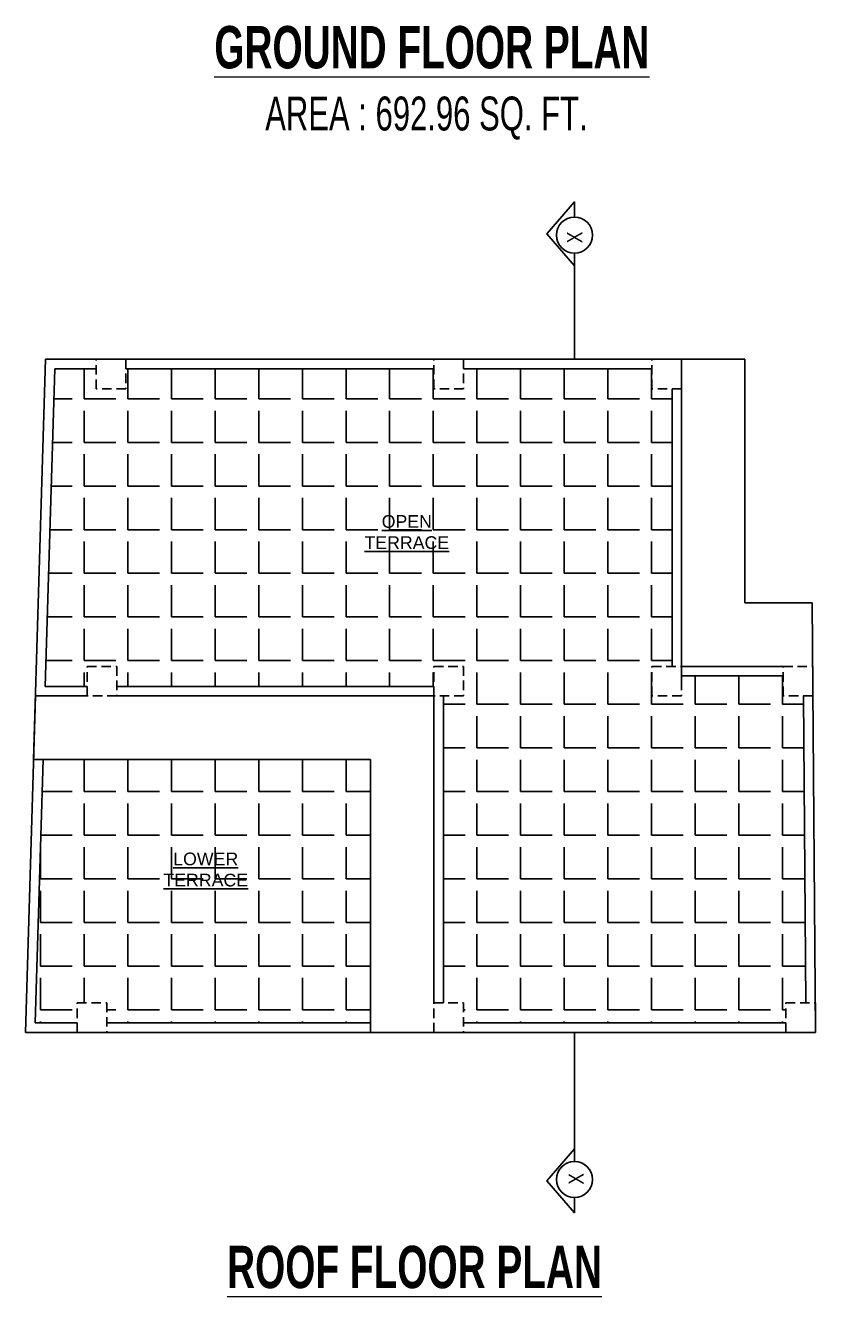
# Model space of a CAD drawing. Header units: inches. Extents: x -4962553 to -4957717, y -3263817 to -3261572.
# Drawn here: x -4961525 to -4961152, y -3262886 to -3262285 of the extents above; entities that cross this region are included whole.
import ezdxf

# ---------------------------------------------------------------- set-up
doc = ezdxf.new("R2010")
doc.units = ezdxf.units.IN
doc.header["$LTSCALE"] = 2
doc.header["$MEASUREMENT"] = 0
doc.linetypes.add('HIDDEN', pattern=[0.375, 0.25, -0.125])
doc.layers.get('0').update_dxf_attribs({"linetype": 'CONTINUOUS'})
doc.layers.add('A-Hatch', color=7, linetype='CONTINUOUS')
doc.layers.add('TEXT', color=181, linetype='CONTINUOUS', lineweight=25)
doc.layers.add('Text-100.w', color=254, linetype='CONTINUOUS', lineweight=9)
doc.styles.add('ARAIL', font='ARIALN.TTF')
doc.styles.add('Arial', font='arial.ttf', dxfattribs={"width": 0.8, "height": 12})
doc.styles.add('arial.', font='arial.ttf')
pattern_1 = [(0, (11911.785, 2228.539), (0, 20.625), [15, -5.625]), (90, (11911.785, 2228.539), (-20.625, 1e-15), [15, -5.625])]

msp = doc.modelspace()

# ---------------------------------------------------------------- hatches: boundary and pattern name
at = {"layer": 'A-Hatch', "ltscale": 0.5}
h = msp.add_hatch(dxfattribs=at)
h.set_pattern_fill('ANGLE', color=256, scale=75)
h.set_pattern_definition(pattern_1)
h.paths.add_polyline_path([(-4961318.24, -3262587.92), (-4961318.24, -3262601.92), (-4961327.74, -3262601.92), (-4961327.74, -3262746.92), (-4961318.24, -3262746.92), (-4961318.24, -3262756.42), (-4961165.99, -3262756.42), (-4961165.99, -3262746.92), (-4961156.49, -3262746.92), (-4961157.61, -3262601.92), (-4961167.21, -3262601.92), (-4961167.21, -3262592.42), (-4961215.24, -3262592.42), (-4961215.24, -3262601.92), (-4961229.24, -3262601.92), (-4961229.24, -3262587.92), (-4961219.74, -3262587.92), (-4961219.74, -3262456.79), (-4961229.24, -3262456.79), (-4961229.24, -3262447.29), (-4961318.24, -3262447.29), (-4961318.24, -3262456.79), (-4961332.24, -3262456.79), (-4961332.24, -3262447.29), (-4961477.88, -3262447.29), (-4961477.88, -3262456.79), (-4961491.88, -3262456.79), (-4961491.88, -3262447.29), (-4961511.52, -3262447.29), (-4961515.99, -3262597.42), (-4961496.19, -3262597.42), (-4961496.19, -3262587.92), (-4961482.19, -3262587.92), (-4961482.19, -3262597.42), (-4961332.24, -3262597.42), (-4961332.24, -3262587.92)])
h.paths.add_polyline_path([(-4961366.49, -3262535.25), (-4961323.43, -3262535.25), (-4961323.43, -3262512.79), (-4961366.49, -3262512.79)], flags=24)
h = msp.add_hatch(dxfattribs=at)
h.set_pattern_fill('ANGLE', color=256, scale=75)
h.set_pattern_definition(pattern_1)
h.paths.add_polyline_path([(-4961517.01, -3262631.92), (-4961520.71, -3262756.42), (-4961500.92, -3262756.42), (-4961500.92, -3262746.92), (-4961486.92, -3262746.92), (-4961486.92, -3262756.42), (-4961362.24, -3262756.42), (-4961362.24, -3262631.92)])
h.paths.add_polyline_path([(-4961461.53, -3262694.76), (-4961418.48, -3262694.76), (-4961418.48, -3262672.3), (-4961461.53, -3262672.3)], flags=24)

# ---------------------------------------------------------------- linework, layer by layer
at = {"ltscale": 0.5}
for p, q in [((-4961515.89, -3262442.79), (-4961521.51, -3262631.92)), ((-4961511.52, -3262447.29), (-4961515.99, -3262597.42)), ((-4961491.88, -3262442.79), (-4961515.89, -3262442.79)), ((-4961491.88, -3262447.29), (-4961511.52, -3262447.29)), ((-4961185.24, -3262442.79), (-4961491.88, -3262442.79)), ((-4961332.24, -3262447.29), (-4961477.88, -3262447.29)), ((-4961229.24, -3262447.29), (-4961318.24, -3262447.29)), ((-4961215.24, -3262597.42), (-4961215.24, -3262442.79)), ((-4961185.24, -3262557.92), (-4961185.24, -3262442.79)), ((-4961219.74, -3262587.92), (-4961219.74, -3262456.79)), ((-4961185.24, -3262557.92), (-4961153.44, -3262557.92)), ((-4961151.88, -3262760.92), (-4961153.44, -3262557.92)), ((-4961215.24, -3262587.92), (-4961167.11, -3262587.92)), ((-4961496.19, -3262597.42), (-4961515.99, -3262597.42)), ((-4961332.24, -3262597.42), (-4961482.19, -3262597.42)), ((-4961215.24, -3262592.42), (-4961167.21, -3262592.42)), ((-4961520.62, -3262601.92), (-4961525.35, -3262760.92)), ((-4961496.19, -3262601.92), (-4961520.62, -3262601.92)), ((-4961332.24, -3262601.92), (-4961482.19, -3262601.92)), ((-4961332.24, -3262601.92), (-4961332.24, -3262746.92)), ((-4961327.74, -3262601.92), (-4961327.74, -3262746.92)), ((-4961156.49, -3262746.92), (-4961157.61, -3262601.92)), ((-4961362.24, -3262631.92), (-4961521.51, -3262631.92)), ((-4961517.01, -3262631.92), (-4961520.71, -3262756.42)), ((-4961362.24, -3262631.92), (-4961362.24, -3262760.92)), ((-4961500.92, -3262756.42), (-4961520.71, -3262756.42)), ((-4961486.92, -3262756.42), (-4961362.24, -3262756.42)), ((-4961318.24, -3262756.42), (-4961165.99, -3262756.42)), ((-4961501.34, -3262760.92), (-4961525.35, -3262760.92)), ((-4961501.34, -3262760.92), (-4961151.88, -3262760.92))]:
    msp.add_line(p, q, dxfattribs=at)
at = {"linetype": 'HIDDEN', "ltscale": 9}
for points in [[(-4961491.88, -3262442.79), (-4961477.88, -3262442.79), (-4961477.88, -3262456.79), (-4961491.88, -3262456.79)], [(-4961332.24, -3262442.79), (-4961318.24, -3262442.79), (-4961318.24, -3262456.79), (-4961332.24, -3262456.79)], [(-4961229.24, -3262442.79), (-4961215.24, -3262442.79), (-4961215.24, -3262456.79), (-4961229.24, -3262456.79)], [(-4961496.19, -3262587.92), (-4961482.19, -3262587.92), (-4961482.19, -3262601.92), (-4961496.19, -3262601.92)], [(-4961332.24, -3262587.92), (-4961318.24, -3262587.92), (-4961318.24, -3262601.92), (-4961332.24, -3262601.92)], [(-4961229.24, -3262587.92), (-4961215.24, -3262587.92), (-4961215.24, -3262601.92), (-4961229.24, -3262601.92)], [(-4961167.21, -3262587.92), (-4961153.21, -3262587.92), (-4961153.21, -3262601.92), (-4961167.21, -3262601.92)], [(-4961500.92, -3262746.92), (-4961486.92, -3262746.92), (-4961486.92, -3262760.92), (-4961500.92, -3262760.92)], [(-4961332.24, -3262746.92), (-4961318.24, -3262746.92), (-4961318.24, -3262760.92), (-4961332.24, -3262760.92)], [(-4961165.99, -3262746.92), (-4961151.99, -3262746.92), (-4961151.99, -3262760.92), (-4961165.99, -3262760.92)]]:
    msp.add_lwpolyline(points, close=True, dxfattribs=at)
at = {"layer": 'TEXT'}
for points in [[(-4961265.8, -3262375.54), (-4961265.8, -3262368.4), (-4961278.88, -3262383.54), (-4961265.8, -3262398.68)], [(-4961265.8, -3262442.79), (-4961265.8, -3262392.61)], [(-4961265.8, -3262760.92), (-4961265.8, -3262821.96)], [(-4961265.8, -3262839.03), (-4961265.8, -3262846.17), (-4961278.88, -3262831.03), (-4961265.8, -3262815.89)]]:
    msp.add_lwpolyline(points, dxfattribs=at)
for centre in [(-4961265.8, -3262384.07), (-4961265.8, -3262830.49)]:
    msp.add_circle(centre, 8.53, dxfattribs=at)

# ---------------------------------------------------------------- texts
at = {"layer": 'TEXT', "char_height": 7.2, "rotation": 90, "style": 'ARAIL'}
for insert, attachment_point in [((-4961269.3, -3262387.91), 1), ((-4961268.64, -3262827.41), 3)]:
    msp.add_mtext_dynamic_manual_height_columns('X', width=125.4648, gutter_width=90, heights=[0], dxfattribs=dict(at, insert=insert, attachment_point=attachment_point))
at = {"layer": 'TEXT', "lineweight": -2, "char_height": 6, "width": 127.5059, "attachment_point": 5, "style": 'arial.'}
for s, insert in [('{\\LOPEN\\PTERRACE}', (-4961345.09, -3262524.47)), ('{\\LLOWER\\PTERRACE}', (-4961440.13, -3262683.98))]:
    msp.add_mtext(s, dxfattribs=dict(at, insert=insert))
at = {"layer": 'Text-100.w', "char_height": 20, "width": 569.1024, "attachment_point": 2, "style": 'Arial'}
for s, insert in [('\\A1;{\\fArial Narrow|b1|i0|c0|p34;\\L GROUND FLOOR PLAN\\P\\fArial Narrow|b0|i0|c0|p34;\\H0.8x;\\lAREA : 692.96 SQ. FT.\\H1.02306x; }', (-4961335.8, -3262285.27)), ('\\A1;{\\fArial Narrow|b1|i0|c0|p34;\\LROOF FLOOR PLAN}', (-4961341.45, -3262861.8))]:
    msp.add_mtext(s, dxfattribs=dict(at, insert=insert))

doc.saveas('drawing.dxf')
